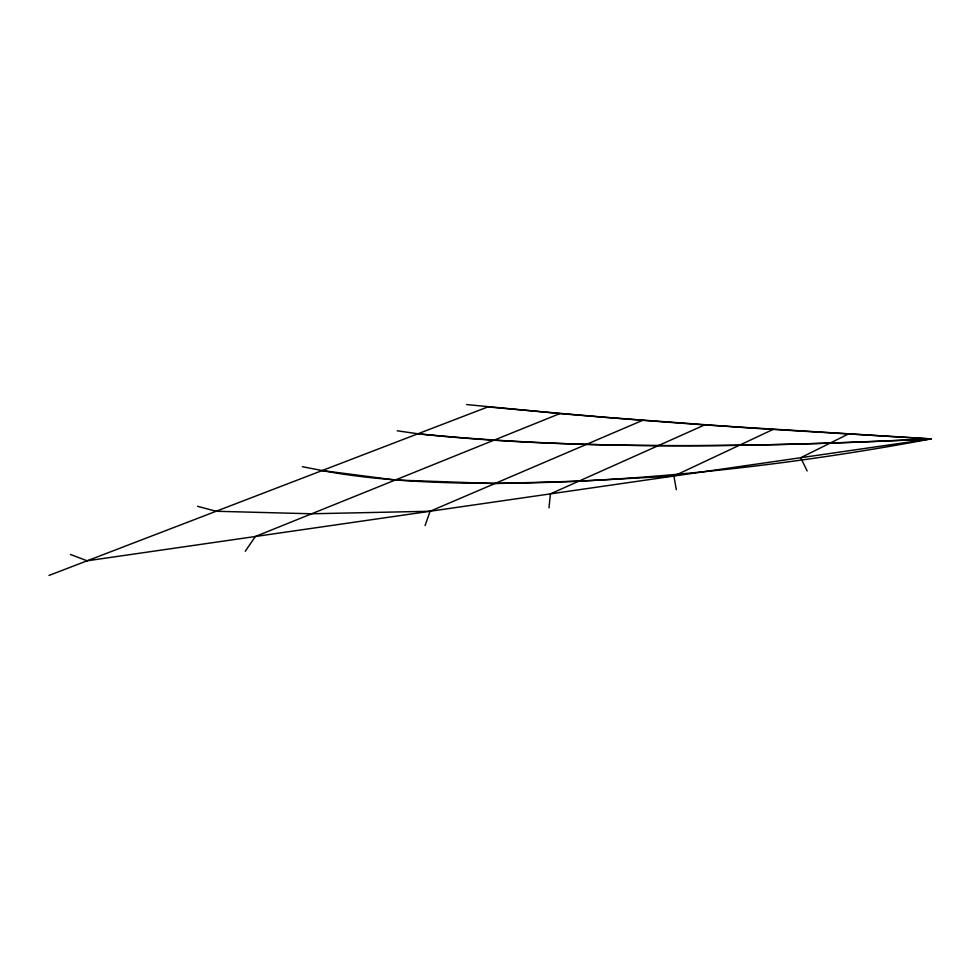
<?xml version="1.0" encoding="UTF-8"?>
<svg xmlns="http://www.w3.org/2000/svg" width="980" height="980" viewBox="0 0 980 980"><rect width="100%" height="100%" fill="white"/><g stroke="black" fill="none" stroke-linecap="round" stroke-linejoin="round"><path stroke-width="1.47" d="M548.984 507.861L550.405 493.883L704.657 424.916L931 438.893L87.147 560.805L70.376 554.447M425.063 525.586L430.098 511.254L642.708 420.322L704.657 424.916M245.257 551.287L255.364 536.501L559.874 413.597L642.708 420.322M848.019 434.201L800.721 457.721L807.14 470.951M302.355 466.688L322.138 470.559L395.308 480.016L494.876 483.557L578.812 481.18L673.909 476.035L772.853 429.534M49 575.444L487.844 406.933L604.795 417.333L749.872 428.003L931 438.893A563.819 116.939 -8 0 1 322.138 470.559M430.098 511.254L311.652 513.777L216.139 511.266L197.58 506.317M417.933 433.785C588.417 450.714 760.125 446.954 931 438.893A1106.261 167.335 -6.3 0 1 417.933 433.785L397.243 430.796M559.874 413.597L466.603 404.556M673.909 476.035L676.298 489.657"/></g></svg>
